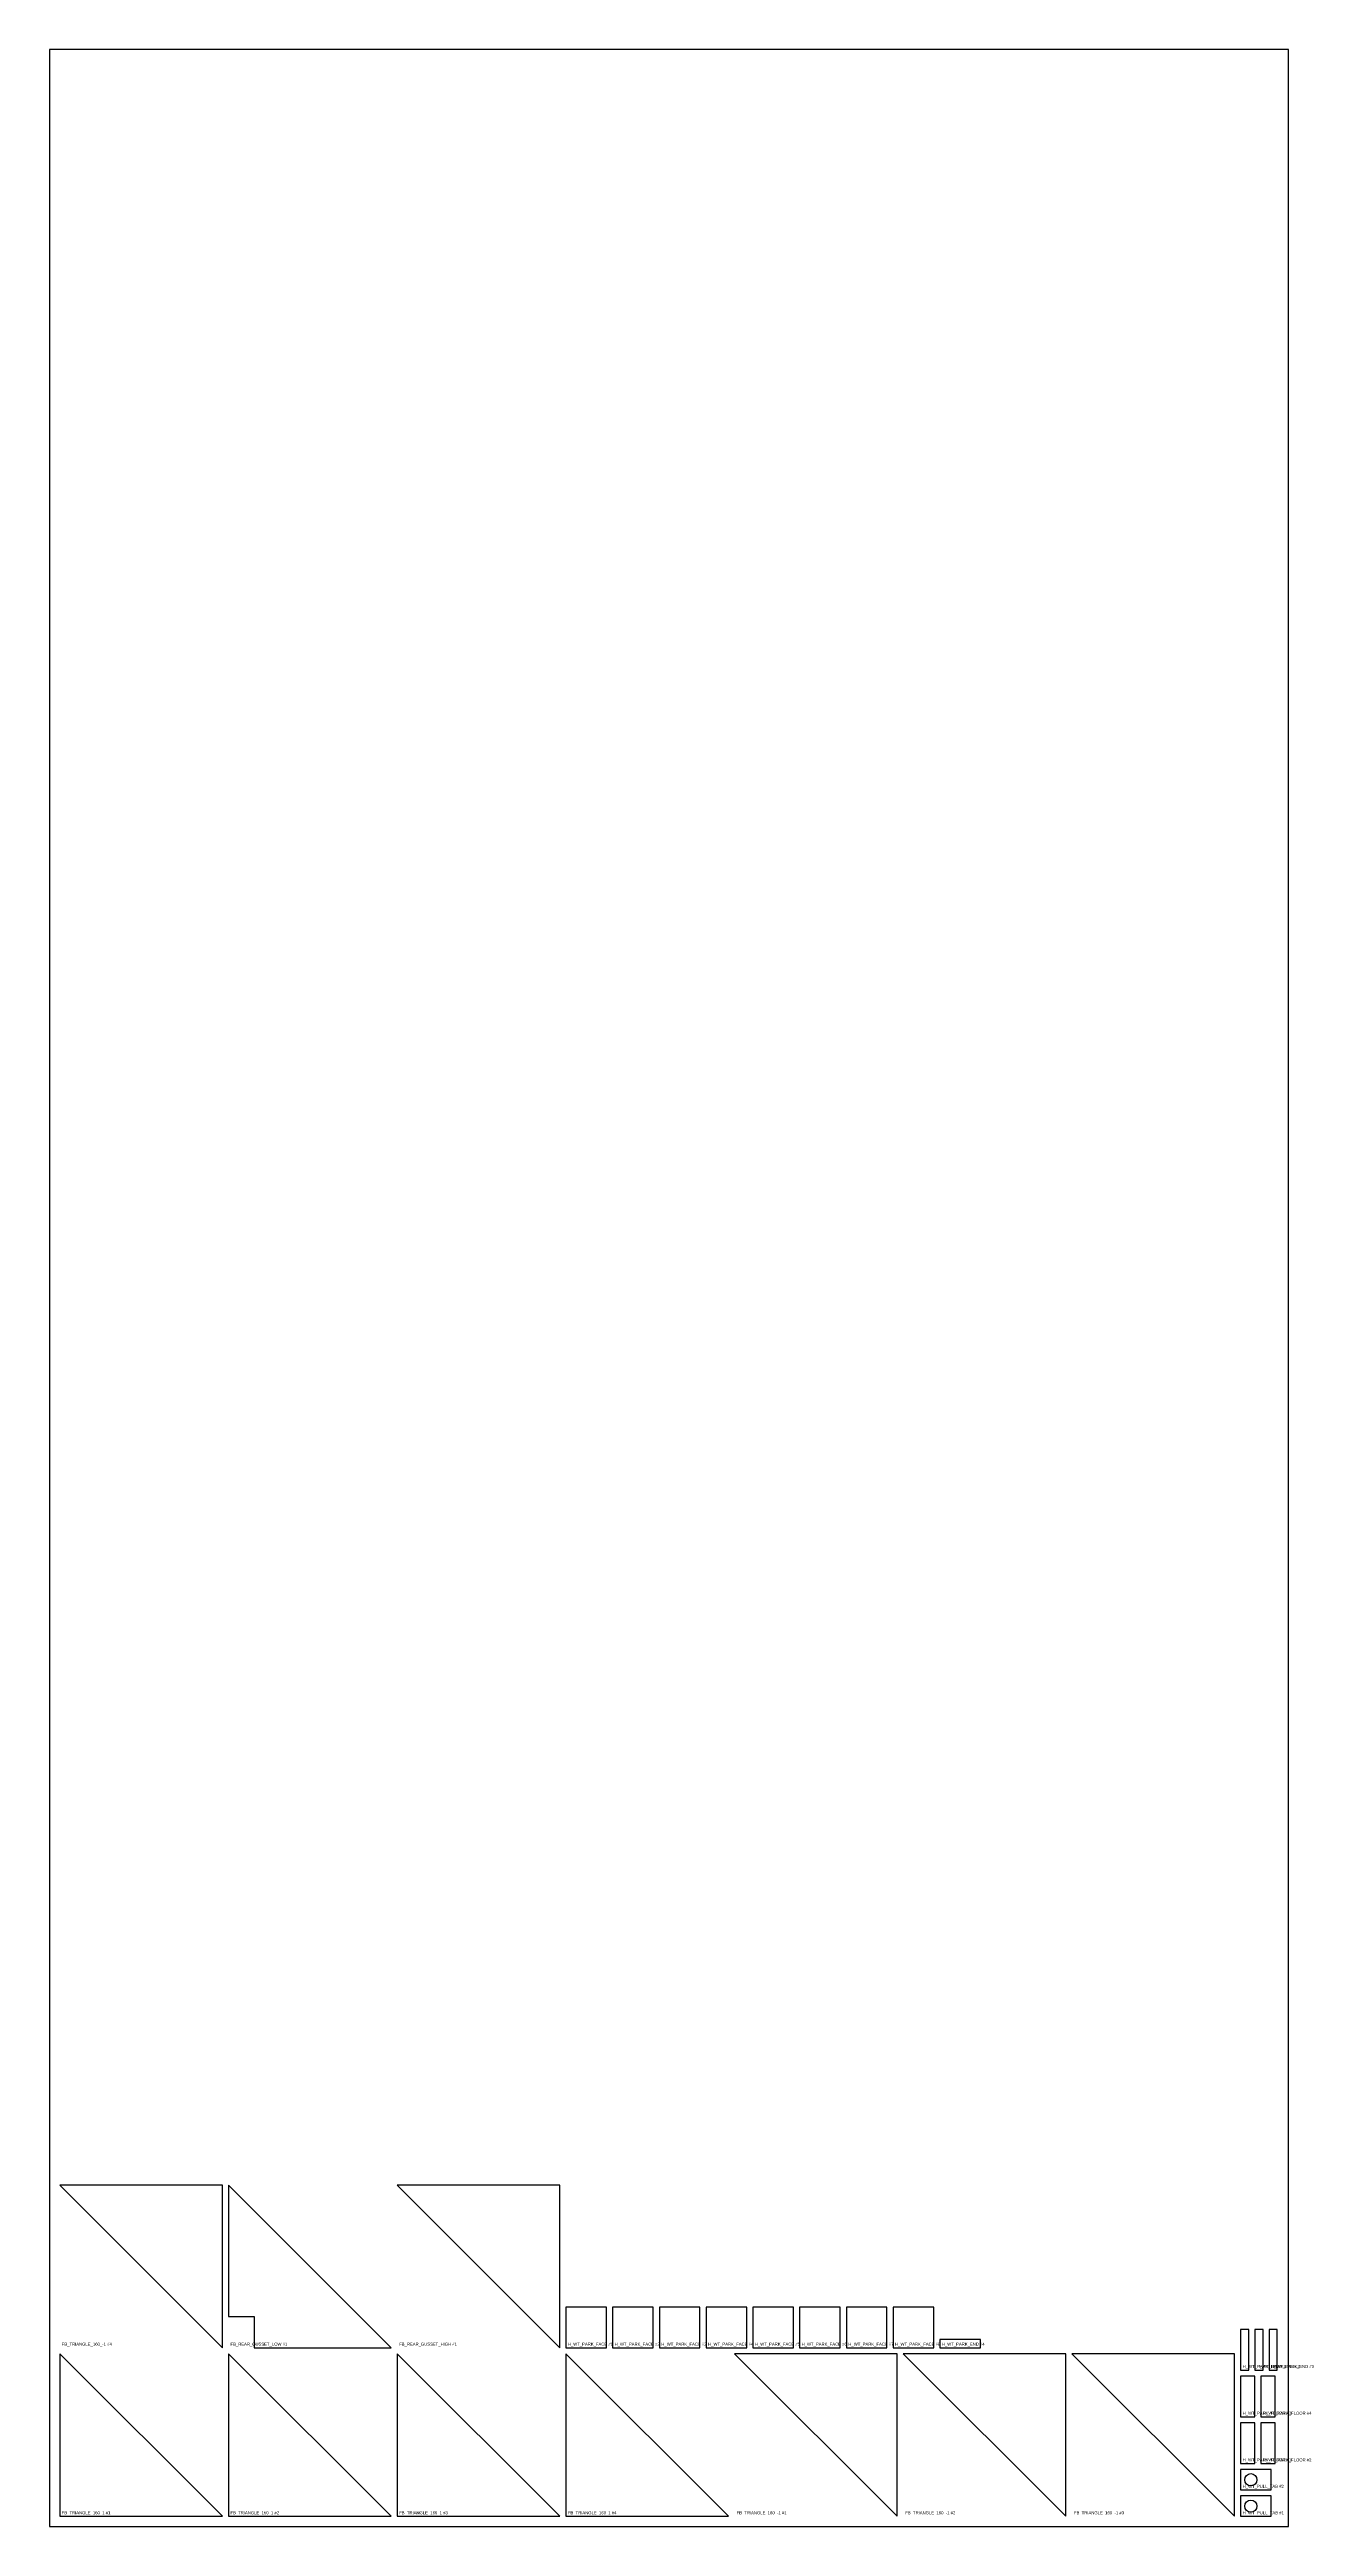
# Model space of a CAD drawing. Header units: millimetres. Extents: x 0 to 1243, y 0 to 2438.
import ezdxf

# ---------------------------------------------------------------- set-up
doc = ezdxf.new("R2010")
doc.units = ezdxf.units.MM
for name, color, linetype in [('CUT_HOLES', 7, 'Continuous'), ('CUT_OUTER', 7, 'Continuous'), ('PART_MARK_NO_CUT', 7, 'Continuous'), ('STOCK_NO_CUT', 7, 'Continuous')]:
    doc.layers.add(name, color=color, linetype=linetype)

msp = doc.modelspace()

# ---------------------------------------------------------------- linework, layer by layer
at = {"layer": 'CUT_HOLES'}
for centre in [(1182, 46), (1182, 20)]:
    msp.add_circle(centre, 6, dxfattribs=at)
at = {"layer": 'CUT_OUTER'}
for points in [[(170, 336), (10, 336), (170, 176)], [(201.4, 176), (336, 176), (176, 336), (176, 206.8), (201.4, 206.8)], [(502, 336), (342, 336), (502, 176)], [(508, 176), (548, 176), (548, 216), (508, 216)], [(554, 176), (594, 176), (594, 216), (554, 216)], [(600, 176), (640, 176), (640, 216), (600, 216)], [(646, 176), (686, 176), (686, 216), (646, 216)], [(692, 176), (732, 176), (732, 216), (692, 216)], [(738, 176), (778, 176), (778, 216), (738, 216)], [(784, 176), (824, 176), (824, 216), (784, 216)], [(830, 176), (870, 176), (870, 216), (830, 216)], [(916, 176), (916, 184), (876, 184), (876, 176)], [(1172, 154), (1180, 154), (1180, 194), (1172, 194)], [(1186, 154), (1194, 154), (1194, 194), (1186, 194)], [(1200, 154), (1208, 154), (1208, 194), (1200, 194)], [(10, 10), (170, 10), (10, 170)], [(176, 10), (336, 10), (176, 170)], [(342, 10), (502, 10), (342, 170)], [(508, 10), (668, 10), (508, 170)], [(834, 170), (674, 170), (834, 10)], [(1000, 170), (840, 170), (1000, 10)], [(1166, 170), (1006, 170), (1166, 10)], [(1186, 108), (1186, 148), (1172, 148), (1172, 108)], [(1206, 108), (1206, 148), (1192, 148), (1192, 108)], [(1186, 62), (1186, 102), (1172, 102), (1172, 62)], [(1206, 62), (1206, 102), (1192, 102), (1192, 62)], [(1202, 36), (1202, 56), (1172, 56), (1172, 36)], [(1202, 10), (1202, 30), (1172, 30), (1172, 10)]]:
    msp.add_lwpolyline(points, close=True, dxfattribs=at)
at = {"layer": 'STOCK_NO_CUT'}
msp.add_lwpolyline([(0, 0), (1219.2, 0), (1219.2, 2438.4), (0, 2438.4)], close=True, dxfattribs=at)

# ---------------------------------------------------------------- texts
at = {"layer": 'PART_MARK_NO_CUT'}
for s, p in [('FB_TRIANGLE_160_-1 #4', (12, 178)), ('FB_REAR_GUSSET_LOW #1', (178, 178)), ('FB_REAR_GUSSET_HIGH #1', (344, 178)), ('H_WT_PARK_FACE #1', (510, 178)), ('H_WT_PARK_FACE #2', (556, 178)), ('H_WT_PARK_FACE #3', (602, 178)), ('H_WT_PARK_FACE #4', (648, 178)), ('H_WT_PARK_FACE #5', (694, 178)), ('H_WT_PARK_FACE #6', (740, 178)), ('H_WT_PARK_FACE #7', (786, 178)), ('H_WT_PARK_FACE #8', (832, 178)), ('H_WT_PARK_END #4', (878, 178)), ('H_WT_PARK_END #1', (1174, 156)), ('H_WT_PARK_END #2', (1188, 156)), ('H_WT_PARK_END #3', (1202, 156)), ('H_WT_PARK_FLOOR #3', (1174, 110)), ('H_WT_PARK_FLOOR #4', (1194, 110)), ('H_WT_PARK_FLOOR #1', (1174, 64)), ('H_WT_PARK_FLOOR #2', (1194, 64)), ('H_WT_PULL_TAB #2', (1174, 38)), ('FB_TRIANGLE_160_1 #1', (12, 12)), ('FB_TRIANGLE_160_1 #2', (178, 12)), ('FB_TRIANGLE_160_1 #3', (344, 12)), ('FB_TRIANGLE_160_1 #4', (510, 12)), ('FB_TRIANGLE_160_-1 #1', (676, 12)), ('FB_TRIANGLE_160_-1 #2', (842, 12)), ('FB_TRIANGLE_160_-1 #3', (1008, 12)), ('H_WT_PULL_TAB #1', (1174, 12))]:
    msp.add_text(s, height=3, dxfattribs=at).set_placement(p)

doc.saveas('drawing.dxf')
